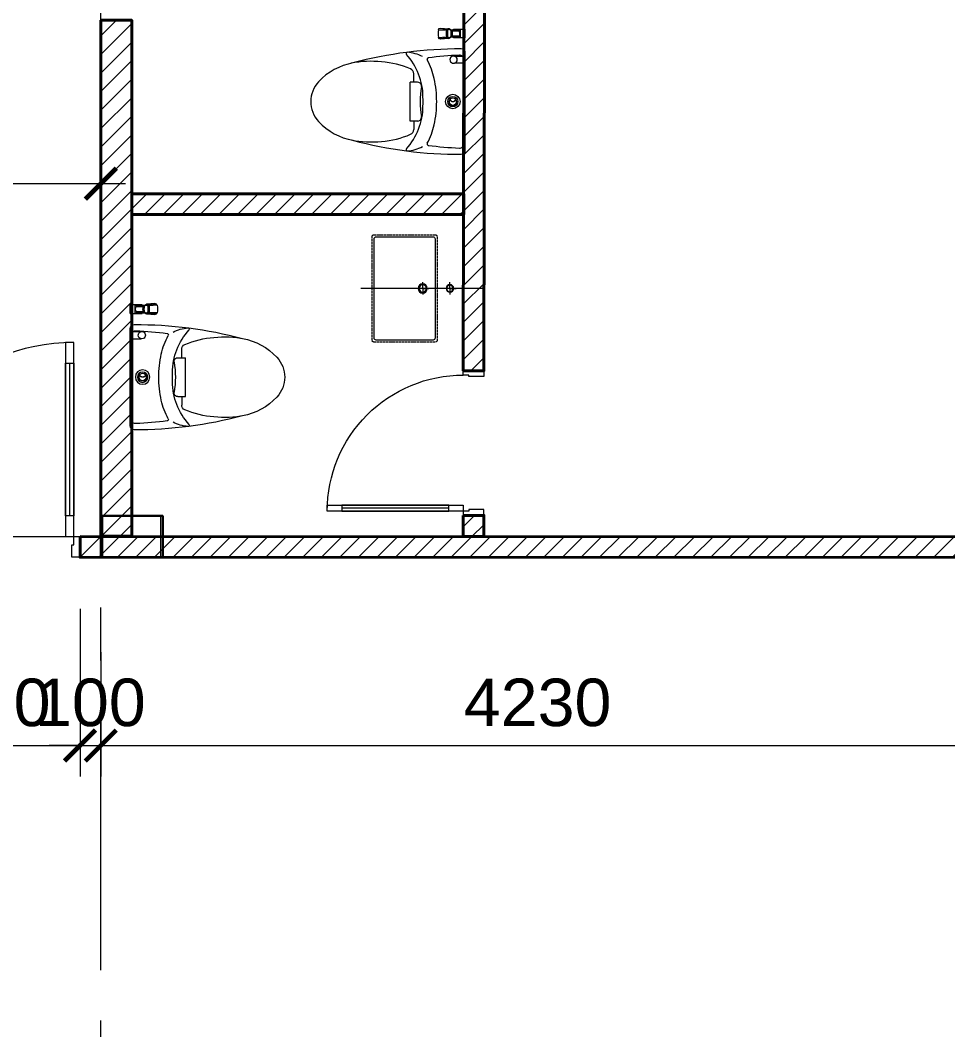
# Model space of a CAD drawing. Header units: millimetres. Extents: x 886808 to 1650903, y -1008069 to 230892.
# Drawn here: x 944529 to 949019, y -413307 to -408420 of the extents above; entities that cross this region are included whole.
import ezdxf

# ---------------------------------------------------------------- set-up
doc = ezdxf.new("R2010")
doc.units = ezdxf.units.MM
doc.linetypes.add('CENTER', pattern=[2, 1.25, -0.25, 0.25, -0.25])
doc.linetypes.add('VE SINH$0$ACAD_ISO02W100', pattern=[15, 12, -3])
doc.layers.get('0').update_dxf_attribs({"lineweight": 0})
for name, color, linetype, lineweight in [('01- NET TUONG- 242', 242, 'Continuous', 40), ('8l NET TO', 8, 'Continuous', 9), ('A-GLAZ-CURT', 52, 'Continuous', 5), ('A-Wall', 113, 'Continuous', 30), ('A_Dim', 8, 'Continuous', 5), ('DS_Dim', 8, 'Continuous', 0), ('HACTH', 8, 'Continuous', 0), ('net vl', 33, 'Continuous', 5), ('P-SANR-FIXT', 6, 'Continuous', 5), ('X-BT-MB-F1$0$SP-CỬA', 157, 'Continuous', 0)]:
    doc.layers.add(name, color=color, linetype=linetype, lineweight=lineweight)
doc.styles.add('TIÊU ĐỀ', font='arial.ttf', dxfattribs={"height": 230})
doc.dimstyles.new('1-100', dxfattribs={"dimtxt": 230, "dimasz": 150, "dimexe": 150, "dimexo": 300, "dimgap": 90, "dimtad": 1, "dimdec": 0, "dimrnd": 5, "dimzin": 0, "dimtxsty": 'TIÊU ĐỀ', "dimblk": 'ARCHTICK', "dimcen": 100, "dimdle": 120, "dimclrd": 256, "dimclre": 256, "dimclrt": 2, "dimadec": 0, "dimazin": 0, "dimtfac": 1, "dimtdec": 0, "dimtix": 1, "dimtmove": 1, "dimatfit": 3, "dimldrblk": 'OPEN30', "dimfxl": 900, "dimtolj": 1, "dimtzin": 0, "dimlwd": 13, "dimlwe": 13, "dimarcsym": 1})

# ---------------------------------------------------------------- blocks, each defined once
blk = doc.blocks.new('TRUC KHU BEP')
at = {"layer": '8l NET TO', "color": 251, "linetype": 'CENTER', "ltscale": 1000, "true_color": 0x636466, "transparency": 33554636}
for p, q in [((10000, -3998.8), (10000, 41158.2)), ((-5735.2, 32100), (13215, 32100))]:
    blk.add_line(p, q, dxfattribs=at)
blk = doc.blocks.new('_ArchTick')
at = {"color": 0, "linetype": 'ByBlock', "const_width": 0.15}
blk.add_lwpolyline([(-0.5, -0.5), (0.5, 0.5)], dxfattribs=at)
blk = doc.blocks.new('*D230')
at = {"layer": 'A_Dim', "lineweight": 13, "transparency": 16777216}
for p, q in [((935188.6, -409122.7), (935188.6, -409061)), ((944918.6, -409382.6), (944918.6, -409061)), ((935068.6, -409211), (945038.6, -409211))]:
    blk.add_line(p, q, dxfattribs=at)
at = {"layer": 'Defpoints', "color": 0, "transparency": 16777216}
for p in [(944918.6, -409211), (935188.6, -409422.7), (944918.6, -409682.6)]:
    blk.add_point(p, dxfattribs=at)
at = {"layer": 'A_Dim', "lineweight": 13, "transparency": 16777216, "xscale": 150, "yscale": 150, "zscale": 150, "rotation": 180}
blk.add_blockref('_ArchTick', (935188.6, -409211), dxfattribs=at)
at = {"layer": 'A_Dim', "lineweight": 13, "transparency": 16777216, "xscale": 150, "yscale": 150, "zscale": 150}
blk.add_blockref('_ArchTick', (944918.6, -409211), dxfattribs=at)
at = {"layer": 'A_Dim', "color": 2, "transparency": 16777216, "insert": (940053.6, -409003.5), "char_height": 230, "attachment_point": 5, "style": 'TIÊU ĐỀ'}
blk.add_mtext('\\A1;9730', dxfattribs=at)
blk = doc.blocks.new('_Open30')
at = {"color": 0, "linetype": 'ByBlock', "lineweight": -2}
for p, q in [((-1, 0.268), (0, 0)), ((0, 0), (-1, -0.268)), ((0, 0), (-1, 0))]:
    blk.add_line(p, q, dxfattribs=at)
blk = doc.blocks.new('*D1272')
at = {"layer": 'A_Dim', "lineweight": 13, "transparency": 16777216}
for p, q in [((944818.1, -411269.7), (944818.1, -412081)), ((943818.1, -411319.7), (943818.1, -412081)), ((943698.1, -411931), (944938.1, -411931))]:
    blk.add_line(p, q, dxfattribs=at)
at = {"layer": 'Defpoints', "color": 0, "transparency": 16777216}
for p in [(944818.1, -410969.7), (943818.1, -411019.7), (944818.1, -411931)]:
    blk.add_point(p, dxfattribs=at)
at = {"layer": 'A_Dim', "lineweight": 13, "transparency": 16777216, "xscale": 150, "yscale": 150, "zscale": 150, "rotation": 180}
blk.add_blockref('_ArchTick', (943818.1, -411931), dxfattribs=at)
at = {"layer": 'A_Dim', "lineweight": 13, "transparency": 16777216, "xscale": 150, "yscale": 150, "zscale": 150}
blk.add_blockref('_ArchTick', (944818.1, -411931), dxfattribs=at)
at = {"layer": 'A_Dim', "color": 2, "transparency": 16777216, "insert": (944318.1, -411723.6), "char_height": 230, "attachment_point": 5, "style": 'TIÊU ĐỀ'}
blk.add_mtext('\\A1;1000', dxfattribs=at)
blk = doc.blocks.new('*D1273')
at = {"layer": 'A_Dim', "lineweight": 13, "transparency": 16777216}
for p, q in [((944818.1, -411269.7), (944818.1, -412081)), ((944918.6, -411479), (944918.6, -412081)), ((944818.1, -411931), (944668.1, -411931)), ((944818.1, -411931), (944918.6, -411931)), ((944918.6, -411931), (945068.6, -411931))]:
    blk.add_line(p, q, dxfattribs=at)
at = {"layer": 'Defpoints', "color": 0, "transparency": 16777216}
for p in [(944818.1, -410969.7), (944918.6, -411179), (944918.6, -411931)]:
    blk.add_point(p, dxfattribs=at)
at = {"layer": 'A_Dim', "lineweight": 13, "transparency": 16777216, "xscale": 150, "yscale": 150, "zscale": 150}
blk.add_blockref('_ArchTick', (944818.1, -411931), dxfattribs=at)
at = {"layer": 'A_Dim', "lineweight": 13, "transparency": 16777216, "xscale": 150, "yscale": 150, "zscale": 150, "rotation": 180}
blk.add_blockref('_ArchTick', (944918.6, -411931), dxfattribs=at)
at = {"layer": 'A_Dim', "color": 2, "transparency": 16777216, "insert": (944868.3, -411723.6), "char_height": 230, "attachment_point": 5, "style": 'TIÊU ĐỀ'}
blk.add_mtext('\\A1;100', dxfattribs=at)
blk = doc.blocks.new('*D1274')
at = {"layer": 'A_Dim', "lineweight": 13, "transparency": 16777216}
for p, q in [((949148.3, -411269.7), (949148.3, -412081)), ((944918.6, -411479), (944918.6, -412081)), ((944798.6, -411931), (949268.3, -411931))]:
    blk.add_line(p, q, dxfattribs=at)
at = {"layer": 'Defpoints', "color": 0, "transparency": 16777216}
for p in [(949148.3, -410969.7), (944918.6, -411179), (949148.3, -411931)]:
    blk.add_point(p, dxfattribs=at)
at = {"layer": 'A_Dim', "lineweight": 13, "transparency": 16777216, "xscale": 150, "yscale": 150, "zscale": 150, "rotation": 180}
blk.add_blockref('_ArchTick', (944918.6, -411931), dxfattribs=at)
at = {"layer": 'A_Dim', "lineweight": 13, "transparency": 16777216, "xscale": 150, "yscale": 150, "zscale": 150}
blk.add_blockref('_ArchTick', (949148.3, -411931), dxfattribs=at)
at = {"layer": 'A_Dim', "color": 2, "transparency": 16777216, "insert": (947033.4, -411723.5), "char_height": 230, "attachment_point": 5, "style": 'TIÊU ĐỀ'}
blk.add_mtext('\\A1;4230', dxfattribs=at)
blk = doc.blocks.new('DAC_SA_Toilet - DAC_Toilet-V2-MẶT BẰNG BỐ TRÍ TẦNG 2')
at = {"layer": 'A_Dim', "transparency": 33554636}
for p, q in [((-308.8, 364.5), (-350.3, 364.5)), ((235, 364.5), (-235, 364.5))]:
    blk.add_line(p, q, dxfattribs=at)
at = {"layer": 'P-SANR-FIXT', "color": 251, "true_color": 0x636466, "transparency": 33554636}
for p, q in [((-350.3, 306.5), (-350.3, 364.5)), ((-308.8, 364.5), (-308.8, 306.5)), ((-223.5, 359.5), (-223.5, 364.5)), ((-220.1, 359.5), (-223.5, 359.5)), ((-220.1, 312.7), (-220.1, 359.5)), ((-220.1, 359.5), (-186.3, 359.5)), ((-205, 356.9), (0, 356.9)), ((-186.3, 359.5), (-186.3, 312.7)), ((-182.9, 359.5), (-186.3, 359.5)), ((-182.9, 364.5), (-182.9, 359.5)), ((0, 356.9), (205, 356.9)), ((-347.1, 306.5), (-350.3, 306.5)), ((-347.3, 306.5), (-347.3, 340.6)), ((-311.9, 340.6), (-347.3, 340.6)), ((-347.1, 306.5), (-347.1, 321.7)), ((-347.1, 293.3), (-347.1, 306.5)), ((-344.3, 298.2), (-345.9, 293.7)), ((-344.3, 332.7), (-344.3, 298.2)), ((-341.7, 335.2), (-341.7, 300.7)), ((-317.5, 335.2), (-317.5, 300.7)), ((-315, 332.7), (-315, 298.2)), ((-315, 298.2), (-313.3, 293.7)), ((-312.1, 306.5), (-312.1, 321.7)), ((-312.1, 306.5), (-312.1, 293.3)), ((-308.8, 306.5), (-312.1, 306.5)), ((-311.9, 340.6), (-311.9, 306.5)), ((-356.1, 244.9), (-352.9, 285)), ((-353.3, 236.2), (-356.1, 244.9)), ((-353.3, 236.2), (-350.8, 275.3)), ((-346.9, 280.7), (-348.2, 276.2)), ((-348, 233.8), (-345.9, 273)), ((-344, 274.2), (-343, 278.9)), ((-316.2, 278.9), (-315.2, 274.2)), ((-311.2, 233.8), (-313.3, 273)), ((-312.3, 280.7), (-311, 276.2)), ((-305.9, 236.2), (-308.4, 275.3)), ((-306.3, 285), (-303.1, 244.9)), ((-303.1, 244.9), (-305.9, 236.2)), ((-94.1, 114.8), (-135.3, 114.8)), ((-94.1, 133.7), (-94.1, 97.2)), ((94.1, 133.9), (94.1, 97.2)), ((94.1, 114.8), (135.3, 114.8)), ((94.1, 97.2), (-94.1, 97.2))]:
    blk.add_line(p, q, dxfattribs=at)
for centre, radius in [((-0.5, 304), 35), ((0, 304), 25), ((0, 304), 18.2)]:
    blk.add_circle(centre, radius, dxfattribs=at)
for centre, radius, start, end in [((-235, 344.5), 20, 90, 179.7783), ((1745, 336.9), 2000, 179.7783, 194.9638), ((-205, 336.9), 20, 90, 182.7783), ((-1745, 336.9), 2000, 345.0362, 0.2217), ((205, 336.9), 20, 357.2217, 90), ((235, 344.5), 20, 0.2217, 90), ((-368.7, 300.9), 23, 336.7148, 340.6458), ((-322.9, 321.4), 24.1, 152.2271, 179.2307), ((-351.9, 309.1), 16.5, 287.1627, 302.5182), ((-344.3, 335.2), 2.55, 270.0078, 359.9933), ((-329.6, 309.1), 28.8, 65.0978, 114.9058), ((-329.6, 260.8), 41.6, 73.0945, 106.9132), ((-315, 335.2), 2.55, 180.0622, 270), ((-307.3, 309.1), 16.5, 237.5188, 252.8775), ((-336.3, 321.4), 24.1, 0.7695, 27.7731), ((-290.5, 300.9), 23, 199.3542, 203.2852), ((1772.7, 432.9), 2000, 182.7783, 187.1089), ((-203.2, 307.8), 17.6, 163.7864, 16.2136), ((-203.2, 307.8), 17.6, 16.2136, 163.7864), ((-16, 304), 15.4, 292.4056, 67.5944), ((-8.7, 318.8), 0.521, 120.5292, 244.0035), ((0, 304), 17.7, 239.4708, 120.5292), ((-16, 304), 16, 295.9965, 64.0035), ((-1772.7, 432.9), 2000, 352.8911, 357.2217), ((-339.1, 283), 13.9, 171.7855, 213.4153), ((-342.4, 284.1), 10.6, 142.4439, 175.4889), ((-357.2, 312), 22.3, 286.6183, 295.2942), ((-302, 312), 22.3, 244.7058, 253.3817), ((-316.8, 284.1), 10.6, 4.5111, 37.5561), ((-320.1, 283), 13.9, 326.5823, 8.2254), ((-8.7, 289.2), 0.521, 115.9965, 239.4708), ((-329.6, 360.7), 128.2, 261.7499, 278.2501), ((-38.7, -118.3), 340, 102.4035, 118.6447), ((0, -294.1), 520, 90, 102.4035), ((0, -294.1), 520, 77.5965, 90), ((38.7, -118.3), 340, 61.3553, 77.5965), ((-49.4, 69.1), 190, 152.4657, 175.507), ((-20.5, -150.5), 310, 90.2501, 132.2254), ((-205, 186.3), 7, 187.1089, 298.6447), ((-75.7, 133.7), 18.4, 80.3363, 141.6409), ((0, 578.5), 432.8, 260.3363, 279.6637), ((0, -4840.4), 5000, 89.7499, 90.2501), ((20.5, -150.5), 310, 47.7746, 89.7499), ((75.7, 133.7), 18.4, 38.3591, 99.6637), ((205, 186.3), 7, 241.3553, 352.8911), ((49.4, 69.1), 190, 4.493, 27.5343), ((242.7, -72), 436.1, 156.8204, 175.9184), ((-135.3, 89.9), 24.9, 90, 156.8204), ((-75.7, 133.7), 18.4, 141.6409, 180), ((75.7, 133.7), 18.4, 0.5926, 38.3591), ((135.3, 89.9), 24.9, 23.1796, 90), ((-242.7, -72), 436.1, 4.0816, 23.1796), ((-232.8, 83.5), 6, 175.507, 312.2254), ((232.8, 83.5), 6, 227.7746, 4.493), ((265.7, -93.5), 461, 173.4477, 191.8362), ((-265.7, -93.5), 461, 348.1638, 6.5523), ((106.8, -126.8), 298.7, 190.1685, 227.1082), ((-106.8, -126.8), 298.7, 312.8918, 349.8315), ((0, -241.8), 141.8, 227.1082, 312.8918)]:
    blk.add_arc(centre, radius, start, end, dxfattribs=at)
for centre, major_axis, ratio, start_param, end_param in [((-344.3, 300.7), (-2.55, 0), 0.964751, 1.570796, 3.142958), ((-329.6, 270.7), (-53.8, 0), 0.469459, 4.459825, 4.964989), ((-329.6, 286.5), (14.9, 0), 0.965007, 0.656553, 2.485417), ((-315, 300.7), (2.55, 0), 0.962261, 3.141593, 4.712389), ((-357.1, 270), (12.9, 0), 0.469472, 0.514225, 1.056571), ((-294.8, 283), (55.3, 0), 0.469472, 2.889685, 3.404243), ((-294.8, 287), (53.8, 0), 0.469472, 2.950602, 3.394193), ((-357.1, 270), (15.9, 0), 0.469472, 0.595548, 0.975248), ((-357.1, 274.1), (17.4, 0), 0.469472, 0.628494, 0.942302), ((-329.6, 299.3), (58.3, 0), 0.469472, 4.429224, 4.995554), ((-329.6, 299.3), (55.3, 0), 0.469472, 4.449739, 4.975039), ((-329.6, 303.4), (53.8, 0), 0.469472, 4.459789, 4.964989), ((-302.1, 274.1), (17.4, 0), 0.470339, 2.199291, 2.513098), ((-302.1, 270), (15.9, 0), 0.470257, 2.166344, 2.546045), ((-302.1, 270), (12.9, 0), 0.469467, 2.085021, 2.627368), ((-364.4, 287), (53.8, 0), 0.469472, 6.030585, 6.474176), ((-364.4, 283), (55.3, 0), 0.469472, 6.020535, 6.535172)]:
    blk.add_ellipse(centre, major_axis=major_axis, ratio=ratio, start_param=start_param, end_param=end_param, dxfattribs=at)
for points, knots in [([(-348, 233.8), (-348.3, 234), (-348.9, 234.6), (-350.5, 235.5), (-352.1, 236), (-353.3, 236.2)], [-1, -1, -1, -1, -0.75, -0.5, 0, 0, 0, 0]), ([(-305.9, 236.2), (-307.1, 236), (-308.7, 235.5), (-310.3, 234.6), (-310.9, 234), (-311.2, 233.8)], [-1, -1, -1, -1, -0.5, -0.25, 0, 0, 0, 0])]:
    blk.add_open_spline(points, degree=3, knots=knots, dxfattribs=at)
blk = doc.blocks.new('*U172')
at = {"lineweight": 5, "transparency": 33554636}
for q in [(0, -35), (0, -95)]:
    blk.add_line((0, -65), q, dxfattribs=at)
at = {"color": 251, "lineweight": 5, "transparency": 33554636}
for q in [(-30, -65), (30, -65)]:
    blk.add_line((0, -65), q, dxfattribs=at)
at = {"color": 0, "transparency": 33554636}
blk.add_circle((0, -65), 18, dxfattribs=at)
at = {"color": 165, "transparency": 33554636}
blk.add_circle((0, -65), 16, dxfattribs=at)
at = {"transparency": 33554636}
blk.add_wipeout([(-250, -147), (-249.8, -144.8), (-249.3, -143.4), (-248.7, -142), (-247.1, -139.9), (-244.4, -138), (-242.7, -137.4), (-240, -137), (-240, -137), (240, -137), (243, -137.4), (244.9, -138.3), (244.9, -138.3), (247.1, -139.9), (247.8, -140.7), (249, -142.6), (249.5, -144), (249.9, -145.3), (250, -147), (250, -147), (250, -422), (249.4, -425.5), (249.4, -425.5), (247.1, -429.1), (244.1, -431.1), (241.9, -431.8), (240, -432), (-240, -432), (-243.3, -431.4), (-244.7, -430.8), (-244.7, -430.8), (-247.1, -429.1), (-248.1, -427.8), (-248.1, -427.8), (-249.8, -424.1), (-250, -422), (-250, -422)], dxfattribs=at)
at = {"color": 251, "lineweight": 5, "transparency": 33554636}
for p, q in [((0, 100), (0, -497)), ((0, -197), (-30, -197)), ((0, -197), (30, -197))]:
    blk.add_line(p, q, dxfattribs=at)
at = {"transparency": 33554636}
for q in [(0, -167), (0, -227)]:
    blk.add_line((0, -197), q, dxfattribs=at)
at = {"color": 165, "linetype": 'VE SINH$0$ACAD_ISO02W100', "transparency": 33554636}
blk.add_lwpolyline([(260, -432), (260, -137, 0.414214), (250, -127), (-250, -127, 0.414214), (-260, -137), (-260, -432, 0.414214), (-250, -442), (250, -442, 0.414214)], format="xyb", close=True, dxfattribs=at)
at = {"color": 0, "transparency": 33554636}
blk.add_lwpolyline([(250, -422), (250, -147, 0.414214), (240, -137), (-240, -137, 0.414214), (-250, -147), (-250, -422, 0.414214), (-240, -432), (240, -432, 0.414214)], format="xyb", close=True, dxfattribs=at)
blk.add_circle((0, -197), 22.5, dxfattribs=at)
at = {"color": 165, "transparency": 33554636}
blk.add_circle((0, -197), 17.5, dxfattribs=at)
blk = doc.blocks.new('*U73')
at = {"layer": 'X-BT-MB-F1$0$SP-CỬA', "transparency": 33554636}
blk.add_line((-50, 100), (-50, 840), dxfattribs=at)
for points in [[(-30, 0), (-30, 940), (-70, 940), (-70, 0)], [(-30, 100), (-70, 100), (-70, 840), (-30, 840)], [(-1000, -100), (-960, -100), (-960, -40), (-970, -40), (-970, 0), (-1000, 0)], [(0, -100), (-40, -100), (-40, -40), (-30, -40), (-30, 0), (0, 0)]]:
    blk.add_lwpolyline(points, close=True, dxfattribs=at)
at = {"layer": 'X-BT-MB-F1$0$SP-CỬA', "ltscale": 100, "transparency": 33554636}
blk.add_arc((-30, 0), 940, 90, 180, dxfattribs=at)
blk = doc.blocks.new('*U1416')
at = {"layer": 'X-BT-MB-F1$0$SP-CỬA', "transparency": 33554636}
blk.add_line((50, -100), (50, -840), dxfattribs=at)
for points in [[(0, 143.1), (40, 143.1), (40, 40), (30, 40), (30, 0), (0, 0)], [(1000, 143.1), (960, 143.1), (960, 40), (970, 40), (970, 0), (1000, 0)], [(30, 0), (30, -940), (70, -940), (70, 0)], [(30, -100), (70, -100), (70, -840), (30, -840)]]:
    blk.add_lwpolyline(points, close=True, dxfattribs=at)
at = {"layer": 'X-BT-MB-F1$0$SP-CỬA', "ltscale": 100, "transparency": 33554636}
blk.add_arc((30, 0), 940, 270, 0, dxfattribs=at)
blk = doc.blocks.new('cc')
at = {"layer": 'A-GLAZ-CURT', "transparency": 33554636}
blk.add_lwpolyline([(222569.3, 39756), (222287.3, 39756), (222287.3, 39659), (222278.3, 39659), (222278.3, 39859), (222287.3, 39859), (222287.3, 39762), (222569.3, 39762), (222569.3, 39859), (222578.3, 39859), (222578.3, 39659), (222569.3, 39659)], close=True, dxfattribs=at)
at = {"layer": 'A-Wall', "transparency": 33554636}
blk.add_lwpolyline([(222278.3, 39659), (222578.3, 39659), (222578.3, 39859), (222278.3, 39859)], close=True, dxfattribs=at)

msp = doc.modelspace()

# ---------------------------------------------------------------- hatches: boundary and pattern name
at = {"layer": 'HACTH', "transparency": 33554636}
h = msp.add_hatch(dxfattribs=at)
h.set_pattern_fill('ANSI31', color=256, scale=20)
h.paths.add_polyline_path([(958118.6, -409178.1), (958318.6, -409178.1), (958318.6, -406119.7), (958118.6, -406119.7)])
h.paths.add_polyline_path([(944818.1, -410919.7), (949148.3, -410919.9), (949148.3, -411019.9), (944818.1, -411019.7)])
h.paths.add_polyline_path([(960798.6, -406119.5), (965418.6, -406119.3), (965418.6, -405919.7), (960798.6, -405920)])
h.paths.add_polyline_path([(955518.6, -438719.8), (951068.6, -438719.7), (951068.6, -438919.7), (955518.6, -438919.7)])
h.paths.add_polyline_path([(934988.6, -406119.3), (935188.6, -406119.3), (935188.6, -411207), (934988.6, -411207)])
h.paths.add_polyline_path([(950868.6, -434769.7), (951068.6, -434769.7), (951068.6, -443019.7), (950868.6, -443019.7)])
h.paths.add_polyline_path([(945418.6, -441869.7), (945518.6, -441869.7), (945518.6, -442819.7), (945418.6, -442819.7)])
h.paths.add_polyline_path([(945118.6, -441869.7), (945518.6, -441869.7), (945518.6, -441769.7), (945118.6, -441769.7)])
h.paths.add_polyline_path([(943336, -442819.7), (945731.1, -442819.7), (945731.1, -443019.7), (943336, -443019.7)])
h.paths.add_polyline_path([(956518.6, -438719.8), (958318.6, -438719.7), (958318.6, -438919.7), (956518.6, -438919.8)])
h.paths.add_polyline_path([(936488.6, -411019.6), (940144.6, -411019.7), (940144.6, -410919.7), (936488.6, -410919.6)])
h.paths.add_polyline_path([(944918.5, -407719.7), (945118.5, -407719.7), (945118.6, -406119.7), (944918.6, -406119.7)])
h.paths.add_polyline_path([(935488.6, -411019.7), (935188.6, -411019.7), (935188.6, -410919.8), (935488.6, -410919.8)])
h.paths.add_polyline_path([(957518.6, -411019.7), (958318.6, -411019.7), (958318.6, -410819.7), (957518.6, -410819.7)])
h.paths.add_polyline_path([(950768.6, -410919.7), (957518.6, -410919.7), (957518.6, -411019.7), (950768.6, -411019.7)])
h.paths.add_polyline_path([(950256.1, -442819.7), (950868.6, -442819.7), (950868.6, -443019.7), (950256.1, -443019.7)])
h.paths.add_polyline_path([(947331.1, -442819.7), (948656.1, -442819.7), (948656.1, -443019.7), (947331.1, -443019.7)])
h.paths.add_polyline_path([(944918.6, -442819.7), (945118.6, -442819.7), (945118.6, -434869.7), (944918.6, -434869.7)])
h.paths.add_polyline_path([(951068.6, -433069.7), (941268.6, -433069.7), (941268.6, -433169.7), (951068.6, -433169.7)])
h.paths.add_polyline_path([(949868.6, -434769.7), (946038.6, -434769.7), (946038.6, -434869.7), (949868.6, -434869.7)])
h.paths.add_polyline_path([(950668.6, -434869.7), (950868.6, -434869.7), (950868.6, -434769.7), (950668.6, -434769.7)])
h.paths.add_polyline_path([(947646.1, -434869.7), (947646.1, -437979.8), (947546.1, -437979.8), (947546.1, -434869.7)])
h.paths.add_polyline_path([(948353.6, -437979.8), (946838.6, -437979.8), (946838.6, -438079.7), (948353.6, -438079.7)])
h.paths.add_polyline_path([(948353.6, -438079.7), (948353.6, -442819.7), (948253.6, -442819.7), (948253.6, -438079.7)])
h.paths.add_polyline_path([(934988.6, -436944.7), (935188.6, -436944.7), (935188.6, -442819.7), (934988.6, -442819.7)])
h.paths.add_polyline_path([(941536, -405919.3), (938371.1, -405919.3), (938371.1, -406119.3), (941536, -406119.3)])
h.paths.add_polyline_path([(936571.1, -405919.7), (934988.6, -405919.7), (934988.6, -406119.3), (936571.1, -406119.3)])
h.paths.add_polyline_path([(946778.6, -406269.3), (946678.6, -406269.3), (946678.6, -406119.3), (946778.6, -406119.3)])
h.paths.add_polyline_path([(946778.6, -407619.7), (946678.6, -407619.7), (946678.6, -407369.7), (946778.6, -407369.7)])
h.paths.add_polyline_path([(946678.6, -407519.7), (946678.6, -407619.7), (945118.6, -407619.7), (945118.6, -407519.7)])
h.paths.add_polyline_path([(949598.6, -406119.3), (955443.6, -406119.5), (955443.6, -405920), (949598.6, -405919.7)])
h.paths.add_polyline_path([(943336, -405919.3), (947798.6, -405919.3), (947798.6, -406119.3), (943336, -406119.3)])
h.paths.add_polyline_path([(934988.6, -432694.7), (935188.6, -432694.7), (935188.6, -435144.7), (934988.6, -435144.7)])
h.paths.add_polyline_path([(934988.6, -426944.7), (935188.6, -426944.7), (935188.6, -427894.7), (934988.6, -427894.7)])
h.paths.add_polyline_path([(935188.6, -415519.7), (934988.6, -415519.7), (934988.6, -421569.7), (935188.6, -421569.7), (935188.6, -419869.7)])
h.paths.add_polyline_path([(940068.6, -443019.7), (938371.1, -443019.7), (938371.1, -442819.7), (940068.6, -442819.7)])
h.paths.add_polyline_path([(936571.1, -443019.7), (934988.6, -443019.7), (934988.6, -442819.7), (936571.1, -442819.7)])
h.paths.add_polyline_path([(958998.6, -405919.7), (955443.6, -405919.7), (955443.6, -406119.7), (958998.6, -406119.7)])
h.paths.add_polyline_path([(958418.3, -408449.3), (958318.6, -408449.3), (958318.6, -408349.3), (958418.3, -408349.3)])
h.paths.add_polyline_path([(963058.6, -408449.3), (960038.6, -408449.3), (960038.6, -408349.3), (963058.6, -408349.3)])
h.paths.add_polyline_path([(951068.6, -443019.7), (951872.6, -443019.7), (951872.6, -442819.7), (951068.6, -442819.7)])
h.paths.add_polyline_path([(953472.6, -443019.7), (954272.6, -443019.7), (954272.6, -442819.7), (953472.6, -442819.7)])
h.paths.add_polyline_path([(955872.6, -443019.7), (956784.8, -443019.7), (956784.8, -442819.7), (955872.6, -442819.7)])
h.paths.add_polyline_path([(938788.4, -438719.7), (935188.6, -438719.7), (935188.6, -438819.7), (938788.4, -438819.7)])
h.paths.add_polyline_path([(943243.6, -435657.2), (943243.6, -436107.2), (943343.6, -436107.2), (943343.6, -435657.2)])
h.paths.add_polyline_path([(939968.5, -438719.7), (940068.5, -438719.7), (940068.6, -442819.7), (939968.6, -442819.7)])
h.paths.add_polyline_path([(939968.6, -438617), (940068.6, -438617), (940068.6, -438719.7), (939968.6, -438719.7)])
h.paths.add_polyline_path([(941268.6, -436072.8), (941368.6, -436072.8), (941368.8, -442819.7), (941268.8, -442819.7)])
h.paths.add_polyline_path([(938788.4, -437417), (939968.6, -437417), (939968.6, -437517), (938788.4, -437517)])
h.paths.add_polyline_path([(938788.4, -437517), (938788.4, -437919.8), (938688.4, -437919.8), (938688.4, -437517)])
h.paths.add_polyline_path([(938788.4, -438619.8), (938788.4, -438719.8), (938688.4, -438719.8), (938688.4, -438619.8)])
h.paths.add_polyline_path([(936988.5, -437417), (938788.4, -437417), (938788.4, -437517), (936988.5, -437517)])
h.paths.add_polyline_path([(936888.5, -437417), (935988.6, -437417), (935988.6, -437517), (936888.5, -437517)])
h.paths.add_polyline_path([(935288.6, -437417), (935188.6, -437417), (935188.6, -437517), (935288.6, -437517)])
h.paths.add_polyline_path([(936888.5, -437417), (936988.5, -437417), (936988.5, -438719.7), (936888.5, -438719.7)])
h.paths.add_polyline_path([(939968.6, -434372.8), (940068.6, -434372.8), (940068.6, -437617), (939968.6, -437617)])
h.paths.add_polyline_path([(941368.6, -435072.8), (941268.6, -435072.8), (941268.6, -434869.7), (941368.6, -434869.7)])
h.paths.add_polyline_path([(939968.6, -433172.8), (940068.6, -433172.8), (940068.6, -433372.8), (939968.6, -433372.8)])
h.paths.add_polyline_path([(941268.6, -434769.9), (944918.6, -434769.7), (944918.6, -434869.7), (941268.6, -434869.9)])
h.paths.add_polyline_path([(935188.6, -433172.9), (939968.6, -433172.8), (939968.6, -433272.7), (935188.6, -433272.9)])
h.paths.add_polyline_path([(935188.6, -425144.7), (934988.6, -425144.7), (934988.6, -423944.7), (935188.6, -423944.7)])
h.paths.add_polyline_path([(935188.6, -422144.7), (934988.6, -422144.7), (934988.6, -421569.7), (935188.6, -421569.7)])
h.paths.add_polyline_path([(934988.6, -413919.7), (935188.6, -413919.7), (935188.6, -413407), (934988.6, -413407)])
h.paths.add_polyline_path([(935188.6, -430894.7), (934988.6, -430894.7), (934988.6, -429694.7), (935188.6, -429694.7)])
h.paths.add_polyline_path([(943018.1, -410919.8), (943818.1, -410919.8), (943818.1, -411019.7), (943018.1, -411019.7)])
h.paths.add_polyline_path([(932488.6, -413207), (932488.6, -411407), (934988.6, -411407), (934988.6, -411569.5), (935188.6, -411569.5), (935188.6, -411207), (932288.6, -411207), (932288.6, -413407), (935188.6, -413407), (935188.6, -413070), (934988.6, -413070), (934988.6, -413207)])
h.paths.add_polyline_path([(951068.6, -433069.7), (952718.6, -433069.7), (952718.6, -433269.7), (951068.6, -433269.7)])
h.paths.add_polyline_path([(946673.1, -410116.7), (946773.1, -410116.7), (946778.6, -407619.7), (946678.6, -407619.7)])
h.paths.add_polyline_path([(944918.6, -408419.7), (945068.6, -408419.7), (945068.6, -410916.7), (944918.6, -410916.7)])
h.paths.add_polyline_path([(946675.8, -409261), (946675.8, -409361), (945068.6, -409361), (945068.6, -409261)])
h.paths.add_polyline_path([(946673.1, -410816.7), (946773.3, -410816.7), (946773.3, -410919.8), (946673.1, -410919.8)])
h.paths.add_polyline_path([(941268.8, -442819.7), (941536, -442819.7), (941536, -443019.7), (941268.8, -443019.7)])
h.paths.add_polyline_path([(943343.6, -436007.2), (944918.5, -436007.2), (944918.5, -436107.2), (943343.6, -436107.2)])
h.paths.add_polyline_path([(945238.6, -434869.7), (944918.6, -434869.7), (944918.6, -434769.7), (945238.6, -434769.7)])

# ---------------------------------------------------------------- linework, layer by layer
at = {"layer": '01- NET TUONG- 242', "transparency": 33554636}
for points in [[(946673.1, -410116.7), (946773.1, -410116.7), (946778.6, -407619.7), (946678.6, -407619.7)], [(946675.8, -409261), (946675.8, -409361), (945068.6, -409361), (945068.6, -409261)], [(946673.1, -410816.7), (946773.3, -410816.7), (946773.3, -410919.8), (946673.1, -410919.8)], [(944818.1, -410919.7), (949148.3, -410919.9), (949148.3, -411019.9), (944818.1, -411019.7)]]:
    msp.add_lwpolyline(points, close=True, dxfattribs=at)
at = {"layer": '01- NET TUONG- 242', "transparency": 33554636, "elevation": 0}
msp.add_lwpolyline([(944918.6, -408419.7), (945068.6, -408419.7), (945068.6, -410916.7), (944918.6, -410916.7)], close=True, dxfattribs=at)
at = {"layer": '8l NET TO', "color": 251, "linetype": 'CENTER', "ltscale": 1000, "true_color": 0x636466, "transparency": 33554636}
for p, q in [((944918.6, -447012.7), (944918.6, -401855.7)), ((941785.5, -410919.7), (971474.1, -410919.7))]:
    msp.add_line(p, q, dxfattribs=at)

# ---------------------------------------------------------------- block references
at = {"transparency": 33554636}
msp.add_blockref('TRUC KHU BEP', (934918.6, -443019.7), dxfattribs=at)
at = {"layer": 'DS_Dim', "transparency": 33554636}
msp.add_blockref('cc', (722640.3, -450678.7), dxfattribs=at)
at = {"layer": 'net vl', "ltscale": 300, "transparency": 33554636, "extrusion": (-4.10546e-11, -1.99684e-08, 1), "zscale": -1, "rotation": 0.001024550339133865}
msp.add_blockref('*U73', (944818.1, -410919.7, 0), dxfattribs=at)
at = {"layer": 'net vl', "ltscale": 300, "transparency": 33554636, "extrusion": (-1.99684e-08, -4.10546e-11, 1), "xscale": -0.7000000000000051, "yscale": 0.7000000000000051, "zscale": -0.7000000000000051, "rotation": 269.9989754496609}
msp.add_blockref('*U1416', (946673.1, -410816.7, 0), dxfattribs=at)
at = {"layer": 'P-SANR-FIXT', "color": 251, "true_color": 0x636466, "transparency": 33554636, "rotation": 270}
msp.add_blockref('DAC_SA_Toilet - DAC_Toilet-V2-MẶT BẰNG BỐ TRÍ TẦNG 2', (946319, -408814), dxfattribs=at)
at = {"layer": 'P-SANR-FIXT', "color": 251, "true_color": 0x636466, "transparency": 33554636, "xscale": -1, "rotation": 90}
msp.add_blockref('DAC_SA_Toilet - DAC_Toilet-V2-MẶT BẰNG BỐ TRÍ TẦNG 2', (945425.3, -410147.8), dxfattribs=at)

# ---------------------------------------------------------------- dimensions: what is measured, and where the dimension line sits
at = {"layer": 'A_Dim', "transparency": 33554636}
dim = msp.add_linear_dim(base=(944918.6, -409211), p1=(935188.6, -409422.7), p2=(944918.6, -409682.6), dimstyle='1-100', dxfattribs=at)
dim.commit()
dim.dimension.update_dxf_attribs({"geometry": '*D230', "text_midpoint": (940053.6, -409003.5)})
at = {"layer": 'A_Dim'}
for base, p1, p2, picture, middle in [((944818.1, -411931), (943818.1, -411019.7), (944818.1, -410969.7), '*D1272', (944318.1, -411723.6)), ((944918.5875, -411931), (944818.0841, -410969.7389), (944918.5875, -411179), '*D1273', (944868.3358, -411723.5682)), ((949148.3, -411931), (944918.6, -411179), (949148.3, -410969.7), '*D1274', (947033.4, -411723.5))]:
    dim = msp.add_linear_dim(base=base, p1=p1, p2=p2, dimstyle='1-100', dxfattribs=at)
    dim.commit()
    dim.dimension.update_dxf_attribs({"geometry": picture, "text_midpoint": middle})

# ---------------------------------------------------------------- next in the draw order: block references
at = {"color": 250, "lineweight": 18, "transparency": 33554636, "xscale": -1, "rotation": 270}
msp.add_blockref('*U172', (946674, -409718), dxfattribs=at)

doc.saveas('drawing.dxf')
